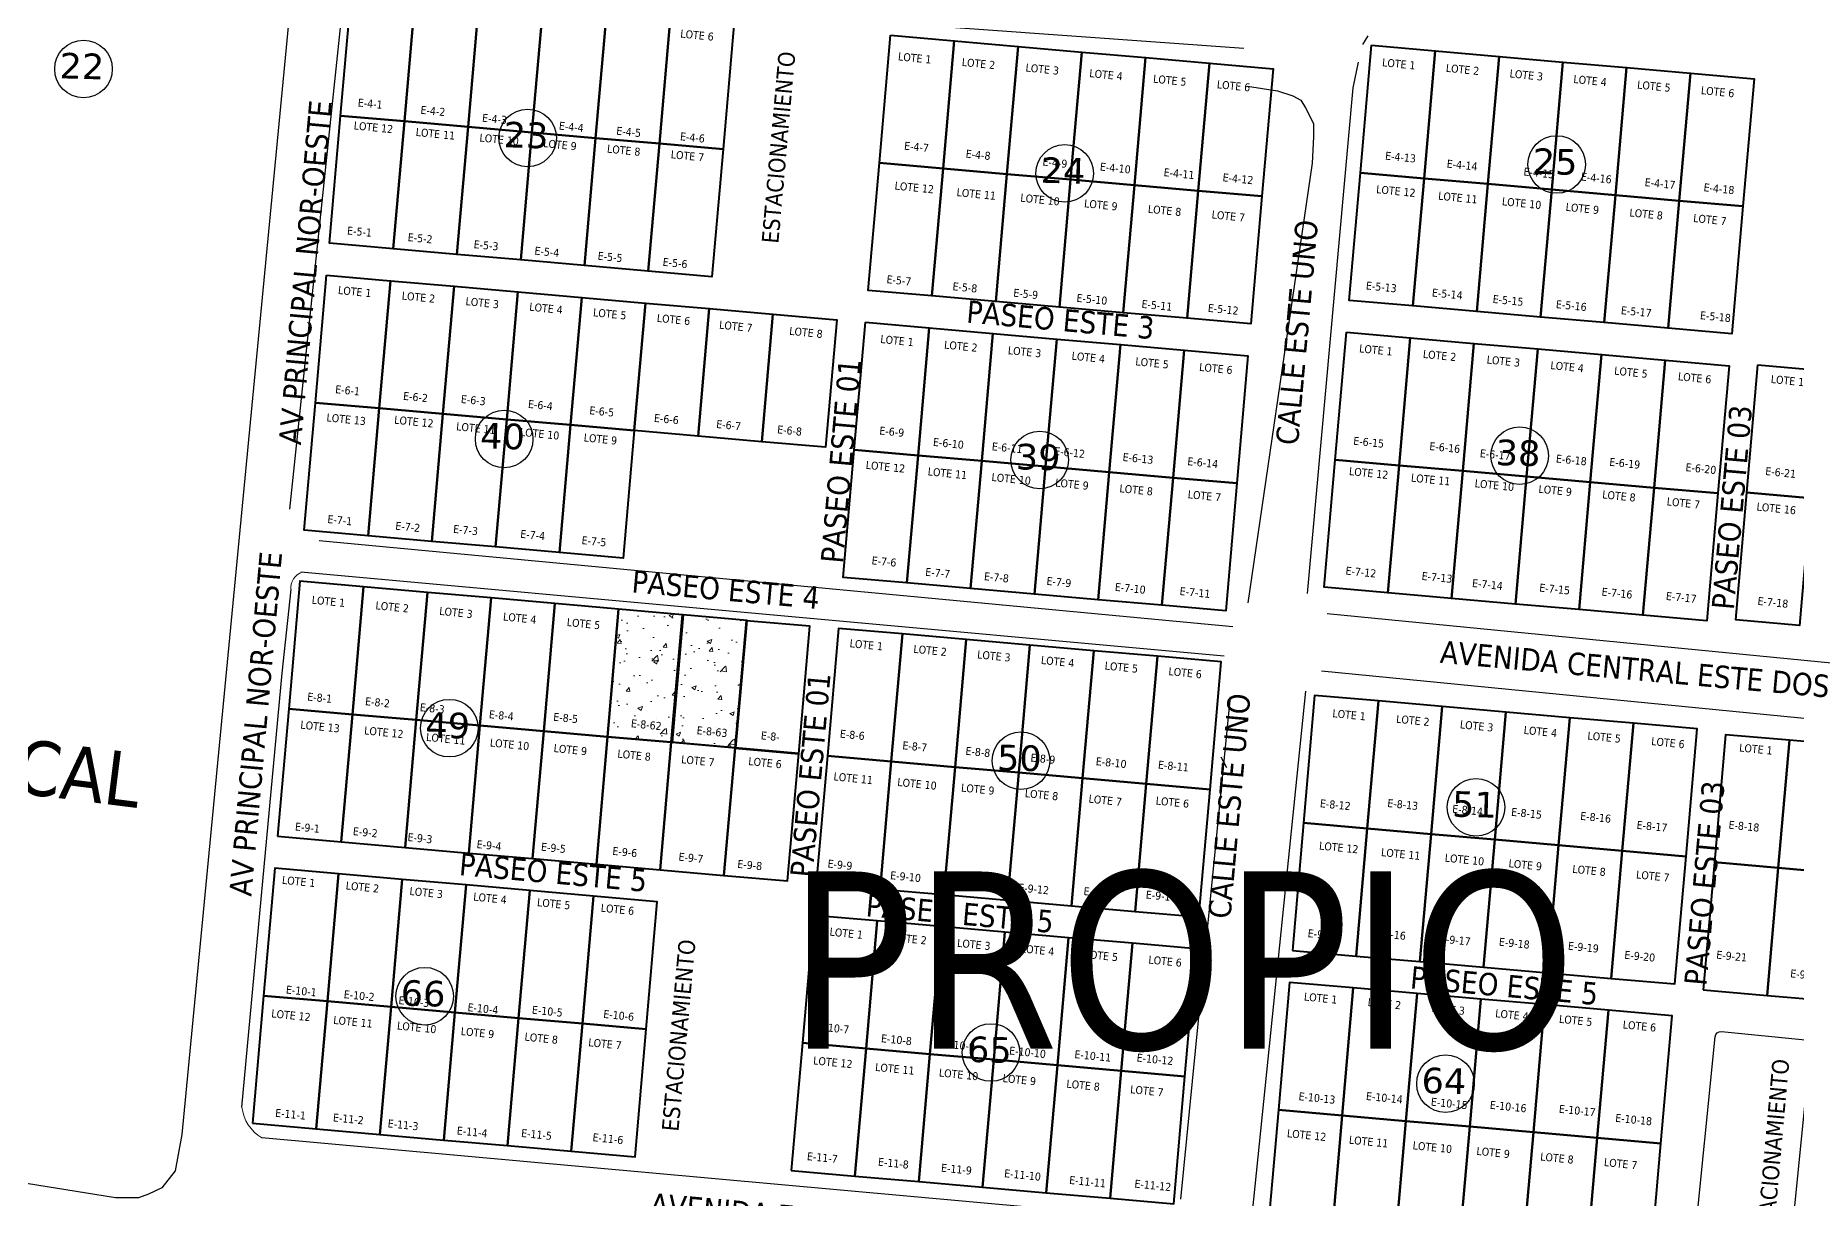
# Model space of a CAD drawing. Header units: metres. Extents: x 2 to 659295185, y -28 to 1124222152.
# Drawn here: x 659811.4 to 660086.6, y 1125590.5 to 1125772.3 of the extents above; entities that cross this region are included whole.
import ezdxf

# ---------------------------------------------------------------- set-up
doc = ezdxf.new("R2010")
doc.units = ezdxf.units.M
doc.header["$MEASUREMENT"] = 0
doc.linetypes.add('HIDDEN', pattern=[0.375, 0.25, -0.125])
for name, color, linetype in [('CALLES', 1, 'CONTINUOUS'), ('CAMBIO DE USO', 100, 'CONTINUOUS'), ('MANZANA', 30, 'CONTINUOUS'), ('Numero de manzana', 6, 'CONTINUOUS'), ('Parcelas', 140, 'CONTINUOUS'), ('TEXTOS', 7, 'CONTINUOUS')]:
    doc.layers.add(name, color=color, linetype=linetype)
doc.styles.add('ROMAN', font='verdana.ttf')
doc.styles.get("Standard").update_dxf_attribs({"font": 'tahoma.ttf'})

msp = doc.modelspace()

# ---------------------------------------------------------------- hatches: boundary and pattern name
at = {"layer": 'CAMBIO DE USO', "lineweight": 0, "transparency": 33554666}
h = msp.add_hatch(dxfattribs=at)
h.set_pattern_fill('AR-CONC', color=256)
h.set_pattern_definition([(50, (0, 0), (7.172601826, -0.62752135), [0.75, -8.25]), (355, (0, 0), (-1.387513336, 7.521921337), [0.6, -6.6]), (100.45144446, (0.598, -0.052), (5.785088467, 6.89439991), [0.63740192, -7.01142112]), (46.1842, (0, 2), (10.672413307, -1.65519281), [1.125, -12.375]), (96.6356355, (0.889, 1.862), (9.34661946, 9.74118601), [0.95610342, -10.5171376]), (351.184164, (0, 2), (9.34661945, 9.741186), [0.9, -9.90000001]), (21, (1, 1.5), (5.96907052, -4.026188907), [0.75, -8.25]), (326, (1, 1.5), (2.43315332, 7.25150045), [0.6, -6.6]), (71.45144474, (1.4974, 1.1645), (8.402223767, 3.225311528), [0.6374019, -7.01142112]), (37.5, (0, 0), (0.121598553, 3.3289385383), [0, -6.52, 0, -6.7, 0, -6.625]), (7.5, (0, 0), (2.630695374, 3.944117119), [0, -3.82, 0, -6.37, 0, -2.525]), (327.5, (-2.23, 0), (5.3382243617, -0.2255487173), [0, -2.5, 0, -7.8, 0, -10.35]), (317.5, (-3.23, 0), (5.831861693, 1.001049823), [0, -3.25, 0, -5.18, 0, -7.35])])
h.paths.add_polyline_path([(659912.4727, 1125681.7699), (659902.5108, 1125682.6415), (659900.7677, 1125662.7176), (659910.7296, 1125661.846)])
h.paths.add_polyline_path([(659922.4286, 1125680.8999), (659912.6122, 1125681.7587), (659910.8691, 1125661.8348), (659920.6855, 1125660.976)])
h.paths.add_polyline_path([(659904.0169, 1125663.8831), (659909.671, 1125663.311), (659909.8684, 1125665.2617), (659904.2143, 1125665.8338)], flags=24)
h.paths.add_polyline_path([(659914.2921, 1125662.798), (659919.9461, 1125662.2259), (659920.1435, 1125664.1766), (659914.4895, 1125664.7487)], flags=24)

# ---------------------------------------------------------------- linework, layer by layer
at = {"layer": 'CAMBIO DE USO', "lineweight": 40}
for points in [[(659900.7677, 1125662.7176), (659910.7296, 1125661.846), (659912.4727, 1125681.7699), (659902.5108, 1125682.6415), (659900.7677, 1125662.7176)], [(659910.8691, 1125661.8348), (659920.831, 1125660.9633), (659922.5741, 1125680.8872), (659912.6122, 1125681.7587), (659910.8691, 1125661.8348)], [(659920.6791, 1125660.9027), (659930.641, 1125660.0312), (659932.3841, 1125679.9551), (659922.4222, 1125680.8266), (659920.6791, 1125660.9027)]]:
    msp.add_lwpolyline(points, dxfattribs=at)
at = {"layer": 'MANZANA', "lineweight": -2}
for p, q in [((659861.7842, 1125780.2279), (660000.1988, 1125770.2712)), ((659851.311, 1125778.0557), (659834.2712, 1125600.5673)), ((659851.1149, 1125698.2786), (659859.204, 1125774.963)), ((660018.7507, 1125770.8424), (660019.6247, 1125772.1822)), ((660017.2499, 1125764.0938), (660018.1075, 1125768.083)), ((660000.7383, 1125764.3439), (660005.4467, 1125763.5841)), ((660005.4467, 1125763.5841), (660007.8627, 1125762.8242)), ((660007.8627, 1125762.8242), (660009.0748, 1125762.1644)), ((660009.0748, 1125762.1644), (660009.8417, 1125760.9546)), ((660010.1266, 1125685.0787), (660017.2499, 1125764.0938)), ((660009.8417, 1125760.9546), (660011.0621, 1125758.5251)), ((660011.0703, 1125756.4255), (660010.8724, 1125752.3264)), ((660011.0621, 1125758.5251), (660011.0703, 1125756.4255)), ((660010.8724, 1125752.3264), (660000.8204, 1125683.6031)), ((659855.7057, 1125693.3381), (659998.457, 1125679.914)), ((659997.0902, 1125675.2759), (659852.8627, 1125688.3914)), ((659849.9383, 1125672.6326), (659851.3384, 1125685.7013)), ((660013.2286, 1125681.9799), (660160.9743, 1125667.522)), ((659843.6513, 1125604.8321), (659849.9383, 1125672.6326)), ((660012.3423, 1125672.9784), (660160.088, 1125658.5205)), ((659998.0441, 1125668.941), (659990.3001, 1125590.4653)), ((660001.275, 1125585.8753), (660009.8614, 1125669.8264)), ((659996.6071, 1125659.5852), (659997.4894, 1125657.9256)), ((659834.2712, 1125600.5673), (659833.1992, 1125594.9184)), ((659987.8643, 1125587.2768), (659846.7532, 1125600.0621)), ((659823.9062, 1125590.6693), (659799.012, 1125594.6585)), ((659833.1992, 1125594.9184), (659831.1295, 1125592.259)), ((659829.0516, 1125591.2492), (659827.5178, 1125590.6893)), ((659831.1295, 1125592.259), (659829.0516, 1125591.2492)), ((659827.5178, 1125590.6893), (659823.9062, 1125590.6693))]:
    msp.add_line(p, q, dxfattribs=at)
at = {"layer": 'MANZANA'}
msp.add_lwpolyline([(660072.754, 1125579.0263), (660075.2761, 1125578.7751, 0.41421356), (660076.2745, 1125579.5925), (660076.3854, 1125580.7064, 0.41421356), (660075.568, 1125581.7048), (660071.3641, 1125582.1235, -0.41421356), (660070.5466, 1125583.1218), (660073.8065, 1125615.8474, -0.41421356), (660074.8048, 1125616.6649), (660087.893, 1125615.3611, -0.41421356), (660088.7105, 1125614.3628), (660085.4506, 1125581.6372, -0.41421356), (660084.4523, 1125580.8198), (660080.2484, 1125581.2385, 0.41421356), (660079.2501, 1125580.4211), (660079.1391, 1125579.3072, 0.41421356), (660079.9566, 1125578.3088), (660084.1605, 1125577.8901, -0.08396567), (660084.454, 1125577.8099)], format="xyb", dxfattribs=at)
at = {"layer": 'MANZANA', "lineweight": 0}
for centre, radius, start, end in [((659853.8378, 1125685.9633), 2.5525, 106.330029, 187.519904), ((659849.9573, 1125605.5393), 6.3456, 186.398616, 239.672835)]:
    msp.add_arc(centre, radius, start, end, dxfattribs=at)
at = {"layer": 'Numero de manzana', "lineweight": -2}
for centre in [(659818.8994, 1125767.0201), (659888.2842, 1125756.2462), (660049.0622, 1125752.1014), (659972.2074, 1125750.7079), (659884.6218, 1125709.2153), (659968.2919, 1125705.9536), (660043.277, 1125706.6087), (659876.0518, 1125664.0474), (659965.3687, 1125658.9532), (660036.4657, 1125651.6913), (659872.2097, 1125622.1737), (659960.6796, 1125613.3806), (660031.6953, 1125608.5093)]:
    msp.add_circle(centre, 4.5001, dxfattribs=at)
at = {"layer": 'Parcelas', "lineweight": 40}
for points in [[(659860.8065, 1125779.6454), (659870.7685, 1125778.7738), (659869.0254, 1125758.8499), (659859.0634, 1125759.7215), (659860.8065, 1125779.6454)], [(659870.7685, 1125778.7738), (659880.7304, 1125777.9023), (659878.9873, 1125757.9784), (659869.0254, 1125758.8499), (659870.7685, 1125778.7738)], [(659880.7304, 1125777.9023), (659890.6924, 1125777.0307), (659888.9493, 1125757.1068), (659878.9873, 1125757.9784), (659880.7304, 1125777.9023)], [(659890.6924, 1125777.0307), (659900.6543, 1125776.1591), (659898.9112, 1125756.2353), (659888.9493, 1125757.1068), (659890.6924, 1125777.0307)], [(659900.6543, 1125776.1591), (659910.6163, 1125775.2876), (659908.8732, 1125755.3637), (659898.9112, 1125756.2353), (659900.6543, 1125776.1591)], [(659910.6163, 1125775.2876), (659920.5782, 1125774.416), (659918.8351, 1125754.4921), (659908.8732, 1125755.3637), (659910.6163, 1125775.2876)], [(659944.985, 1125772.2807), (659954.9469, 1125771.4092), (659953.2038, 1125751.4853), (659943.2419, 1125752.3568), (659944.985, 1125772.2807)], [(659954.9469, 1125771.4092), (659964.9089, 1125770.5376), (659963.1658, 1125750.6137), (659953.2038, 1125751.4853), (659954.9469, 1125771.4092)], [(659964.9089, 1125770.5376), (659974.8708, 1125769.666), (659973.1277, 1125749.7422), (659963.1658, 1125750.6137), (659964.9089, 1125770.5376)], [(660020.1353, 1125770.7251), (660030.0973, 1125769.8535), (660028.3542, 1125749.9296), (660018.3922, 1125750.8012), (660020.1353, 1125770.7251)], [(659974.8708, 1125769.666), (659984.8328, 1125768.7945), (659983.0897, 1125748.8706), (659973.1277, 1125749.7422), (659974.8708, 1125769.666)], [(659984.8328, 1125768.7945), (659994.7947, 1125767.9229), (659993.0516, 1125747.999), (659983.0897, 1125748.8706), (659984.8328, 1125768.7945)], [(659994.7947, 1125767.9229), (660004.7567, 1125767.0514), (660003.0135, 1125747.1275), (659993.0516, 1125747.999), (659994.7947, 1125767.9229)], [(660030.0973, 1125769.8535), (660040.0592, 1125768.9819), (660038.3161, 1125749.058), (660028.3542, 1125749.9296), (660030.0973, 1125769.8535)], [(660040.0592, 1125768.9819), (660050.0212, 1125768.1104), (660048.2781, 1125748.1865), (660038.3161, 1125749.058), (660040.0592, 1125768.9819)], [(660050.0212, 1125768.1104), (660059.9831, 1125767.2388), (660058.24, 1125747.3149), (660048.2781, 1125748.1865), (660050.0212, 1125768.1104)], [(660059.9831, 1125767.2388), (660069.9451, 1125766.3673), (660068.202, 1125746.4434), (660058.24, 1125747.3149), (660059.9831, 1125767.2388)], [(660069.9451, 1125766.3673), (660079.907, 1125765.4957), (660078.1639, 1125745.5718), (660068.202, 1125746.4434), (660069.9451, 1125766.3673)], [(659859.0634, 1125759.7215), (659869.0254, 1125758.8499), (659867.2822, 1125738.926), (659857.3203, 1125739.7976), (659859.0634, 1125759.7215)], [(659869.0254, 1125758.8499), (659878.9873, 1125757.9784), (659877.2442, 1125738.0545), (659867.2822, 1125738.926), (659869.0254, 1125758.8499)], [(659878.9873, 1125757.9784), (659888.9493, 1125757.1068), (659887.2061, 1125737.1829), (659877.2442, 1125738.0545), (659878.9873, 1125757.9784)], [(659888.9493, 1125757.1068), (659898.9112, 1125756.2353), (659897.1681, 1125736.3114), (659887.2061, 1125737.1829), (659888.9493, 1125757.1068)], [(659898.9112, 1125756.2353), (659908.8732, 1125755.3637), (659907.13, 1125735.4398), (659897.1681, 1125736.3114), (659898.9112, 1125756.2353)], [(659908.8732, 1125755.3637), (659918.8351, 1125754.4921), (659917.092, 1125734.5682), (659907.13, 1125735.4398), (659908.8732, 1125755.3637)], [(659943.2419, 1125752.3568), (659953.2038, 1125751.4853), (659951.4607, 1125731.5614), (659941.4988, 1125732.4329), (659943.2419, 1125752.3568)], [(659953.2038, 1125751.4853), (659963.1658, 1125750.6137), (659961.4226, 1125730.6898), (659951.4607, 1125731.5614), (659953.2038, 1125751.4853)], [(660018.3922, 1125750.8012), (660028.3542, 1125749.9296), (660026.6111, 1125730.0057), (660016.6491, 1125730.8773), (660018.3922, 1125750.8012)], [(659963.1658, 1125750.6137), (659973.1277, 1125749.7422), (659971.3846, 1125729.8183), (659961.4226, 1125730.6898), (659963.1658, 1125750.6137)], [(659973.1277, 1125749.7422), (659983.0897, 1125748.8706), (659981.3465, 1125728.9467), (659971.3846, 1125729.8183), (659973.1277, 1125749.7422)], [(659983.0897, 1125748.8706), (659993.0516, 1125747.999), (659991.3085, 1125728.0751), (659981.3465, 1125728.9467), (659983.0897, 1125748.8706)], [(659993.0516, 1125747.999), (660003.0135, 1125747.1275), (660001.2704, 1125727.2036), (659991.3085, 1125728.0751), (659993.0516, 1125747.999)], [(660028.3542, 1125749.9296), (660038.3161, 1125749.058), (660036.573, 1125729.1342), (660026.6111, 1125730.0057), (660028.3542, 1125749.9296)], [(660038.3161, 1125749.058), (660048.2781, 1125748.1865), (660046.535, 1125728.2626), (660036.573, 1125729.1342), (660038.3161, 1125749.058)], [(660048.2781, 1125748.1865), (660058.24, 1125747.3149), (660056.4969, 1125727.391), (660046.535, 1125728.2626), (660048.2781, 1125748.1865)], [(660058.24, 1125747.3149), (660068.202, 1125746.4434), (660066.4588, 1125726.5195), (660056.4969, 1125727.391), (660058.24, 1125747.3149)], [(660068.202, 1125746.4434), (660078.1639, 1125745.5718), (660076.4208, 1125725.6479), (660066.4588, 1125726.5195), (660068.202, 1125746.4434)], [(659856.8845, 1125734.8166), (659866.8465, 1125733.9451), (659865.1034, 1125714.0212), (659855.1414, 1125714.8927), (659856.8845, 1125734.8166)], [(659866.8465, 1125733.9451), (659876.8084, 1125733.0735), (659875.0653, 1125713.1496), (659865.1034, 1125714.0212), (659866.8465, 1125733.9451)], [(659876.8084, 1125733.0735), (659886.7704, 1125732.2019), (659885.0272, 1125712.2781), (659875.0653, 1125713.1496), (659876.8084, 1125733.0735)], [(659886.7704, 1125732.2019), (659896.7323, 1125731.3304), (659894.9892, 1125711.4065), (659885.0272, 1125712.2781), (659886.7704, 1125732.2019)], [(659896.7323, 1125731.3304), (659906.6943, 1125730.4588), (659904.9511, 1125710.5349), (659894.9892, 1125711.4065), (659896.7323, 1125731.3304)], [(659906.6943, 1125730.4588), (659916.6562, 1125729.5873), (659914.9131, 1125709.6634), (659904.9511, 1125710.5349), (659906.6943, 1125730.4588)], [(659916.6562, 1125729.5873), (659926.6182, 1125728.7157), (659924.875, 1125708.7918), (659914.9131, 1125709.6634), (659916.6562, 1125729.5873)], [(659926.618, 1125728.7157), (659936.58, 1125727.8441), (659934.8369, 1125707.9202), (659924.8749, 1125708.7918), (659926.618, 1125728.7157)], [(659941.063, 1125727.452), (659951.0249, 1125726.5804), (659949.2818, 1125706.6565), (659939.3199, 1125707.5281), (659941.063, 1125727.452)], [(659951.0249, 1125726.5804), (659960.9869, 1125725.7088), (659959.2438, 1125705.7849), (659949.2818, 1125706.6565), (659951.0249, 1125726.5804)], [(659960.9869, 1125725.7088), (659970.9488, 1125724.8373), (659969.2057, 1125704.9134), (659959.2438, 1125705.7849), (659960.9869, 1125725.7088)], [(659970.9488, 1125724.8373), (659980.9108, 1125723.9657), (659979.1676, 1125704.0418), (659969.2057, 1125704.9134), (659970.9488, 1125724.8373)], [(659980.9108, 1125723.9657), (659990.8727, 1125723.0942), (659989.1296, 1125703.1703), (659979.1676, 1125704.0418), (659980.9108, 1125723.9657)], [(660016.2133, 1125725.8963), (660026.1753, 1125725.0247), (660024.4322, 1125705.1008), (660014.4702, 1125705.9724), (660016.2133, 1125725.8963)], [(660026.1753, 1125725.0247), (660036.1372, 1125724.1532), (660034.3941, 1125704.2293), (660024.4322, 1125705.1008), (660026.1753, 1125725.0247)], [(660036.1372, 1125724.1532), (660046.0992, 1125723.2816), (660044.3561, 1125703.3577), (660034.3941, 1125704.2293), (660036.1372, 1125724.1532)], [(660046.0992, 1125723.2816), (660056.0611, 1125722.4101), (660054.318, 1125702.4862), (660044.3561, 1125703.3577), (660046.0992, 1125723.2816)], [(659990.8727, 1125723.0942), (660000.8347, 1125722.2226), (659999.0915, 1125702.2987), (659989.1296, 1125703.1703), (659990.8727, 1125723.0942)], [(660056.0611, 1125722.4101), (660066.0231, 1125721.5385), (660064.28, 1125701.6146), (660054.318, 1125702.4862), (660056.0611, 1125722.4101)], [(660066.0231, 1125721.5385), (660075.985, 1125720.667), (660074.2419, 1125700.7431), (660064.28, 1125701.6146), (660066.0231, 1125721.5385)], [(660080.5135, 1125720.797), (660090.4755, 1125719.9254), (660088.7324, 1125700.0015), (660078.7704, 1125700.8731), (660080.5135, 1125720.797)], [(659855.1414, 1125714.8927), (659865.1034, 1125714.0212), (659863.3602, 1125694.0973), (659853.3983, 1125694.9688), (659855.1414, 1125714.8927)], [(659865.1034, 1125714.0212), (659875.0653, 1125713.1496), (659873.3222, 1125693.2257), (659863.3602, 1125694.0973), (659865.1034, 1125714.0212)], [(659875.0653, 1125713.1496), (659885.0272, 1125712.2781), (659883.2841, 1125692.3542), (659873.3222, 1125693.2257), (659875.0653, 1125713.1496)], [(659885.0272, 1125712.2781), (659894.9892, 1125711.4065), (659893.2461, 1125691.4826), (659883.2841, 1125692.3542), (659885.0272, 1125712.2781)], [(659894.9892, 1125711.4065), (659904.9511, 1125710.5349), (659903.208, 1125690.611), (659893.2461, 1125691.4826), (659894.9892, 1125711.4065)], [(659939.3199, 1125707.5281), (659949.2818, 1125706.6565), (659947.5387, 1125686.7326), (659937.5767, 1125687.6042), (659939.3199, 1125707.5281)], [(659949.2818, 1125706.6565), (659959.2438, 1125705.7849), (659957.5006, 1125685.8611), (659947.5387, 1125686.7326), (659949.2818, 1125706.6565)], [(659959.2438, 1125705.7849), (659969.2057, 1125704.9134), (659967.4626, 1125684.9895), (659957.5006, 1125685.8611), (659959.2438, 1125705.7849)], [(659969.2057, 1125704.9134), (659979.1676, 1125704.0418), (659977.4245, 1125684.1179), (659967.4626, 1125684.9895), (659969.2057, 1125704.9134)], [(659979.1676, 1125704.0418), (659989.1296, 1125703.1703), (659987.3865, 1125683.2464), (659977.4245, 1125684.1179), (659979.1676, 1125704.0418)], [(660014.4702, 1125705.9724), (660024.4322, 1125705.1008), (660022.6891, 1125685.177), (660012.7271, 1125686.0485), (660014.4702, 1125705.9724)], [(660024.4322, 1125705.1008), (660034.3941, 1125704.2293), (660032.651, 1125684.3054), (660022.6891, 1125685.177), (660024.4322, 1125705.1008)], [(660034.3941, 1125704.2293), (660044.3561, 1125703.3577), (660042.6129, 1125683.4338), (660032.651, 1125684.3054), (660034.3941, 1125704.2293)], [(659989.1296, 1125703.1703), (659999.0915, 1125702.2987), (659997.3484, 1125682.3748), (659987.3865, 1125683.2464), (659989.1296, 1125703.1703)], [(660044.3561, 1125703.3577), (660054.318, 1125702.4862), (660052.5749, 1125682.5623), (660042.6129, 1125683.4338), (660044.3561, 1125703.3577)], [(660054.318, 1125702.4862), (660064.28, 1125701.6146), (660062.5368, 1125681.6907), (660052.5749, 1125682.5623), (660054.318, 1125702.4862)], [(660064.28, 1125701.6146), (660074.2419, 1125700.7431), (660072.4988, 1125680.8192), (660062.5368, 1125681.6907), (660064.28, 1125701.6146)], [(660078.7704, 1125700.8731), (660088.7324, 1125700.0015), (660086.9893, 1125680.0776), (660077.0273, 1125680.9492), (660078.7704, 1125700.8731)], [(659850.9579, 1125667.0754), (659860.9199, 1125666.2038), (659862.663, 1125686.1277), (659852.701, 1125686.9993), (659850.9579, 1125667.0754)], [(659860.9199, 1125666.2038), (659870.8818, 1125665.3323), (659872.6249, 1125685.2562), (659862.663, 1125686.1277), (659860.9199, 1125666.2038)], [(659870.8818, 1125665.3323), (659880.8438, 1125664.4607), (659882.5869, 1125684.3846), (659872.6249, 1125685.2562), (659870.8818, 1125665.3323)], [(659880.8438, 1125664.4607), (659890.8057, 1125663.5891), (659892.5488, 1125683.513), (659882.5869, 1125684.3846), (659880.8438, 1125664.4607)], [(659890.8057, 1125663.5891), (659900.7677, 1125662.7176), (659902.5108, 1125682.6415), (659892.5488, 1125683.513), (659890.8057, 1125663.5891)], [(659935.1364, 1125659.7107), (659945.0983, 1125658.8392), (659946.8414, 1125678.7631), (659936.8795, 1125679.6346), (659935.1364, 1125659.7107)], [(659945.0983, 1125658.8392), (659955.0603, 1125657.9676), (659956.8034, 1125677.8915), (659946.8414, 1125678.7631), (659945.0983, 1125658.8392)], [(659955.0603, 1125657.9676), (659965.0222, 1125657.096), (659966.7653, 1125677.0199), (659956.8034, 1125677.8915), (659955.0603, 1125657.9676)], [(659965.0222, 1125657.096), (659974.9842, 1125656.2245), (659976.7273, 1125676.1484), (659966.7653, 1125677.0199), (659965.0222, 1125657.096)], [(659974.9842, 1125656.2245), (659984.9461, 1125655.3529), (659986.6892, 1125675.2768), (659976.7273, 1125676.1484), (659974.9842, 1125656.2245)], [(659984.9461, 1125655.3529), (659994.9081, 1125654.4814), (659996.6512, 1125674.4053), (659986.6892, 1125675.2768), (659984.9461, 1125655.3529)], [(660009.5072, 1125649.245), (660019.4692, 1125648.3735), (660021.2123, 1125668.2974), (660011.2503, 1125669.1689), (660009.5072, 1125649.245)], [(660019.4692, 1125648.3735), (660029.4311, 1125647.5019), (660031.1742, 1125667.4258), (660021.2123, 1125668.2974), (660019.4692, 1125648.3735)], [(659849.2148, 1125647.1515), (659859.1768, 1125646.2799), (659860.9199, 1125666.2038), (659850.9579, 1125667.0754), (659849.2148, 1125647.1515)], [(659859.1768, 1125646.2799), (659869.1387, 1125645.4084), (659870.8818, 1125665.3323), (659860.9199, 1125666.2038), (659859.1768, 1125646.2799)], [(660029.4311, 1125647.5019), (660039.3931, 1125646.6303), (660041.1362, 1125666.5542), (660031.1742, 1125667.4258), (660029.4311, 1125647.5019)], [(660039.3931, 1125646.6303), (660049.355, 1125645.7588), (660051.0981, 1125665.6827), (660041.1362, 1125666.5542), (660039.3931, 1125646.6303)], [(660049.355, 1125645.7588), (660059.317, 1125644.8872), (660061.0601, 1125664.8111), (660051.0981, 1125665.6827), (660049.355, 1125645.7588)], [(659869.1387, 1125645.4084), (659879.1007, 1125644.5368), (659880.8438, 1125664.4607), (659870.8818, 1125665.3323), (659869.1387, 1125645.4084)], [(659879.1007, 1125644.5368), (659889.0626, 1125643.6653), (659890.8057, 1125663.5891), (659880.8438, 1125664.4607), (659879.1007, 1125644.5368)], [(659889.0626, 1125643.6653), (659899.0246, 1125642.7937), (659900.7677, 1125662.7176), (659890.8057, 1125663.5891), (659889.0626, 1125643.6653)], [(659899.0246, 1125642.7937), (659908.9865, 1125641.9221), (659910.7296, 1125661.846), (659900.7677, 1125662.7176), (659899.0246, 1125642.7937)], [(660059.317, 1125644.8872), (660069.2789, 1125644.0157), (660071.022, 1125663.9396), (660061.0601, 1125664.8111), (660059.317, 1125644.8872)], [(660073.7161, 1125643.1013), (660083.678, 1125642.2297), (660085.4211, 1125662.1536), (660075.4592, 1125663.0252), (660073.7161, 1125643.1013)], [(659908.9865, 1125641.9221), (659918.9484, 1125641.0506), (659920.6916, 1125660.9745), (659910.7296, 1125661.846), (659908.9865, 1125641.9221)], [(659918.9483, 1125641.0506), (659928.9103, 1125640.1791), (659930.6534, 1125660.103), (659920.6914, 1125660.9745), (659918.9483, 1125641.0506)], [(660083.678, 1125642.2297), (660093.6399, 1125641.3581), (660095.3831, 1125661.282), (660085.4211, 1125662.1536), (660083.678, 1125642.2297)], [(659933.3933, 1125639.7868), (659943.3552, 1125638.9153), (659945.0983, 1125658.8392), (659935.1364, 1125659.7107), (659933.3933, 1125639.7868)], [(659943.3552, 1125638.9153), (659953.3172, 1125638.0437), (659955.0603, 1125657.9676), (659945.0983, 1125658.8392), (659943.3552, 1125638.9153)], [(659953.3172, 1125638.0437), (659963.2791, 1125637.1722), (659965.0222, 1125657.096), (659955.0603, 1125657.9676), (659953.3172, 1125638.0437)], [(659963.2791, 1125637.1722), (659973.2411, 1125636.3006), (659974.9842, 1125656.2245), (659965.0222, 1125657.096), (659963.2791, 1125637.1722)], [(659973.2411, 1125636.3006), (659983.203, 1125635.429), (659984.9461, 1125655.3529), (659974.9842, 1125656.2245), (659973.2411, 1125636.3006)], [(659983.203, 1125635.429), (659993.165, 1125634.5575), (659994.9081, 1125654.4814), (659984.9461, 1125655.3529), (659983.203, 1125635.429)], [(660007.7641, 1125629.3211), (660017.7261, 1125628.4496), (660019.4692, 1125648.3735), (660009.5072, 1125649.245), (660007.7641, 1125629.3211)], [(660017.7261, 1125628.4496), (660027.688, 1125627.578), (660029.4311, 1125647.5019), (660019.4692, 1125648.3735), (660017.7261, 1125628.4496)], [(660027.688, 1125627.578), (660037.6499, 1125626.7065), (660039.3931, 1125646.6303), (660029.4311, 1125647.5019), (660027.688, 1125627.578)], [(660037.6499, 1125626.7065), (660047.6119, 1125625.8349), (660049.355, 1125645.7588), (660039.3931, 1125646.6303), (660037.6499, 1125626.7065)], [(660047.6119, 1125625.8349), (660057.5738, 1125624.9633), (660059.317, 1125644.8872), (660049.355, 1125645.7588), (660047.6119, 1125625.8349)], [(660057.5738, 1125624.9633), (660067.5358, 1125624.0918), (660069.2789, 1125644.0157), (660059.317, 1125644.8872), (660057.5738, 1125624.9633)], [(659847.0359, 1125622.2466), (659856.9979, 1125621.3751), (659858.741, 1125641.299), (659848.779, 1125642.1705), (659847.0359, 1125622.2466)], [(659856.9979, 1125621.3751), (659866.9598, 1125620.5035), (659868.7029, 1125640.4274), (659858.741, 1125641.299), (659856.9979, 1125621.3751)], [(660071.9729, 1125623.1774), (660081.9349, 1125622.3058), (660083.678, 1125642.2297), (660073.7161, 1125643.1013), (660071.9729, 1125623.1774)], [(660081.9349, 1125622.3058), (660091.8968, 1125621.4343), (660093.6399, 1125641.3581), (660083.678, 1125642.2297), (660081.9349, 1125622.3058)], [(659866.9598, 1125620.5035), (659876.9218, 1125619.6319), (659878.6649, 1125639.5558), (659868.7029, 1125640.4274), (659866.9598, 1125620.5035)], [(659876.9218, 1125619.6319), (659886.8837, 1125618.7604), (659888.6268, 1125638.6843), (659878.6649, 1125639.5558), (659876.9218, 1125619.6319)], [(659886.8837, 1125618.7604), (659896.8457, 1125617.8888), (659898.5888, 1125637.8127), (659888.6268, 1125638.6843), (659886.8837, 1125618.7604)], [(659896.8457, 1125617.8888), (659906.8076, 1125617.0173), (659908.5507, 1125636.9412), (659898.5888, 1125637.8127), (659896.8457, 1125617.8888)], [(659931.2144, 1125614.882), (659941.1763, 1125614.0104), (659942.9194, 1125633.9343), (659932.9575, 1125634.8059), (659931.2144, 1125614.882)], [(659941.1763, 1125614.0104), (659951.1383, 1125613.1388), (659952.8814, 1125633.0627), (659942.9194, 1125633.9343), (659941.1763, 1125614.0104)], [(659951.1383, 1125613.1388), (659961.1002, 1125612.2673), (659962.8433, 1125632.1912), (659952.8814, 1125633.0627), (659951.1383, 1125613.1388)], [(659961.1002, 1125612.2673), (659971.0622, 1125611.3957), (659972.8053, 1125631.3196), (659962.8433, 1125632.1912), (659961.1002, 1125612.2673)], [(659971.0622, 1125611.3957), (659981.0241, 1125610.5242), (659982.7672, 1125630.4481), (659972.8053, 1125631.3196), (659971.0622, 1125611.3957)], [(659981.0241, 1125610.5242), (659990.9861, 1125609.6526), (659992.7292, 1125629.5765), (659982.7672, 1125630.4481), (659981.0241, 1125610.5242)], [(660005.5852, 1125604.4163), (660015.5472, 1125603.5447), (660017.2903, 1125623.4686), (660007.3283, 1125624.3402), (660005.5852, 1125604.4163)], [(659845.2928, 1125602.3227), (659855.2548, 1125601.4512), (659856.9979, 1125621.3751), (659847.0359, 1125622.2466), (659845.2928, 1125602.3227)], [(659855.2548, 1125601.4512), (659865.2167, 1125600.5796), (659866.9598, 1125620.5035), (659856.9979, 1125621.3751), (659855.2548, 1125601.4512)], [(660015.5472, 1125603.5447), (660025.5091, 1125602.6731), (660027.2522, 1125622.597), (660017.2903, 1125623.4686), (660015.5472, 1125603.5447)], [(660025.5091, 1125602.6731), (660035.4711, 1125601.8016), (660037.2142, 1125621.7255), (660027.2522, 1125622.597), (660025.5091, 1125602.6731)], [(660035.4711, 1125601.8016), (660045.433, 1125600.93), (660047.1761, 1125620.8539), (660037.2142, 1125621.7255), (660035.4711, 1125601.8016)], [(659865.2167, 1125600.5796), (659875.1786, 1125599.7081), (659876.9218, 1125619.6319), (659866.9598, 1125620.5035), (659865.2167, 1125600.5796)], [(659875.1786, 1125599.7081), (659885.1406, 1125598.8365), (659886.8837, 1125618.7604), (659876.9218, 1125619.6319), (659875.1786, 1125599.7081)], [(659885.1406, 1125598.8365), (659895.1025, 1125597.9649), (659896.8457, 1125617.8888), (659886.8837, 1125618.7604), (659885.1406, 1125598.8365)], [(660045.433, 1125600.93), (660055.3949, 1125600.0585), (660057.1381, 1125619.9824), (660047.1761, 1125620.8539), (660045.433, 1125600.93)], [(660055.3949, 1125600.0585), (660065.3569, 1125599.1869), (660067.1, 1125619.1108), (660057.1381, 1125619.9824), (660055.3949, 1125600.0585)], [(659895.1025, 1125597.9649), (659905.0645, 1125597.0934), (659906.8076, 1125617.0173), (659896.8457, 1125617.8888), (659895.1025, 1125597.9649)], [(659929.4713, 1125594.9581), (659939.4332, 1125594.0865), (659941.1763, 1125614.0104), (659931.2144, 1125614.882), (659929.4713, 1125594.9581)], [(659939.4332, 1125594.0865), (659949.3952, 1125593.2149), (659951.1383, 1125613.1388), (659941.1763, 1125614.0104), (659939.4332, 1125594.0865)], [(659949.3952, 1125593.2149), (659959.3571, 1125592.3434), (659961.1002, 1125612.2673), (659951.1383, 1125613.1388), (659949.3952, 1125593.2149)], [(659959.3571, 1125592.3434), (659969.319, 1125591.4718), (659971.0622, 1125611.3957), (659961.1002, 1125612.2673), (659959.3571, 1125592.3434)], [(659969.319, 1125591.4718), (659979.281, 1125590.6003), (659981.0241, 1125610.5242), (659971.0622, 1125611.3957), (659969.319, 1125591.4718)], [(659979.281, 1125590.6003), (659989.2429, 1125589.7287), (659990.9861, 1125609.6526), (659981.0241, 1125610.5242), (659979.281, 1125590.6003)], [(660003.8421, 1125584.4924), (660013.804, 1125583.6208), (660015.5472, 1125603.5447), (660005.5852, 1125604.4163), (660003.8421, 1125584.4924)], [(660013.804, 1125583.6208), (660023.766, 1125582.7493), (660025.5091, 1125602.6731), (660015.5472, 1125603.5447), (660013.804, 1125583.6208)], [(660023.766, 1125582.7493), (660033.7279, 1125581.8777), (660035.4711, 1125601.8016), (660025.5091, 1125602.6731), (660023.766, 1125582.7493)], [(660033.7279, 1125581.8777), (660043.6899, 1125581.0061), (660045.433, 1125600.93), (660035.4711, 1125601.8016), (660033.7279, 1125581.8777)], [(660043.6899, 1125581.0061), (660053.6518, 1125580.1346), (660055.3949, 1125600.0585), (660045.433, 1125600.93), (660043.6899, 1125581.0061)], [(660053.6518, 1125580.1346), (660063.6138, 1125579.263), (660065.3569, 1125599.1869), (660055.3949, 1125600.0585), (660053.6518, 1125580.1346)]]:
    msp.add_lwpolyline(points, dxfattribs=at)

# ---------------------------------------------------------------- texts
at = {"layer": 'CALLES'}
for p in [(659927.451, 1125739.6807), (659911.8467, 1125600.976), (660082.7365, 1125582.2971)]:
    msp.add_text('ESTACIONAMIENTO', height=2.625, rotation=84.880446, dxfattribs=at).set_placement(p)
at = {"layer": 'CALLES', "color": 0}
for s, height, rotation, p in [('AV PRINCIPAL NOR-OESTE', 3.5, 84.880446, (659852.8681, 1125708.2052)), ('CALLE ESTE UNO', 3.5, 84.880446, (660008.6386, 1125708.1561)), ('PASEO ESTE 3', 3.5, 354.880446, (659956.7397, 1125727.4215)), ('PASEO ESTE 01', 3.5, 84.880446, (659937.5365, 1125689.6916)), ('PASEO ESTE 03', 3.5, 84.880446, (660076.7373, 1125682.4356)), ('AV PRINCIPAL NOR-OESTE', 3.5, 84.880446, (659845.1241, 1125637.6955)), ('PASEO ESTE 4', 3.5, 354.880446, (659904.4452, 1125685.2797)), ('AVENIDA CENTRAL ESTE DOS', 3.5, 354.880446, (660030.7451, 1125674.2673)), ('PASEO ESTE 01', 3.5, 84.880446, (659932.773, 1125640.6219)), ('CALLE ESTE UNO', 3.5, 84.880446, (659998.0809, 1125634.1824)), ('MERCAL', 8.5, 352.810288, (659786.1862, 1125656.755)), ('PASEO ESTE 03', 3.5, 84.880446, (660072.4462, 1125623.7287)), ('PASEO ESTE 5', 3.5, 354.880446, (659877.4847, 1125641.0934)), ('PASEO ESTE 5', 3.5, 354.880446, (659941.0205, 1125634.6767)), ('PASEO ESTE 5', 3.5, 354.880446, (660026.0693, 1125623.4081)), ('AVENIDA ESTE A-A DOS', 3.5, 354.880446, (659907.3236, 1125587.9657))]:
    msp.add_text(s, height=height, rotation=rotation, dxfattribs=at).set_placement(p)
at = {"layer": 'Numero de manzana', "lineweight": -2, "style": 'ROMAN'}
for s, p in [('22', (659815.1108, 1125765.5682)), ('23', (659884.4956, 1125754.7943)), ('25', (660045.2736, 1125750.6495)), ('24', (659968.4188, 1125749.2559)), ('40', (659880.8332, 1125707.7634)), ('39', (659964.5033, 1125704.5017)), ('38', (660039.4884, 1125705.1568)), ('49', (659872.2632, 1125662.5955)), ('50', (659961.5801, 1125657.5013)), ('51', (660032.677, 1125650.2394)), ('66', (659868.4211, 1125620.7217)), ('65', (659956.891, 1125611.9287)), ('64', (660027.9067, 1125607.0573))]:
    msp.add_text(s, height=4, rotation=358.491535, dxfattribs=at).set_placement(p)
at = {"layer": 'Parcelas', "lineweight": -2}
for s, p in [('LOTE 6', (659912.0984, 1125771.9459)), ('LOTE 1', (659946.1136, 1125768.3797)), ('LOTE 2', (659956.0756, 1125767.5082)), ('LOTE 3', (659966.0375, 1125766.6366)), ('LOTE 1', (660021.7406, 1125767.458)), ('LOTE 2', (660031.7026, 1125766.5865)), ('LOTE 4', (659975.9995, 1125765.765)), ('LOTE 5', (659985.9614, 1125764.8935)), ('LOTE 6', (659995.9234, 1125764.0219)), ('LOTE 3', (660041.6645, 1125765.7149)), ('LOTE 4', (660051.6265, 1125764.8433)), ('LOTE 5', (660061.5884, 1125763.9718)), ('E-4-1', (659861.7072, 1125761.1777)), ('LOTE 6', (660071.5504, 1125763.1002)), ('E-4-2', (659871.5048, 1125760.0328)), ('E-4-3', (659881.1305, 1125758.7921)), ('LOTE 12', (659861.0776, 1125757.5962)), ('LOTE 11', (659870.7592, 1125756.5749)), ('LOTE 10', (659880.7212, 1125755.7033)), ('E-4-4', (659893.1298, 1125757.5545)), ('E-4-5', (659902.0956, 1125756.7701)), ('E-4-6', (659912.0575, 1125755.8985)), ('LOTE 9', (659890.6831, 1125754.8318)), ('LOTE 8', (659900.6451, 1125753.9602)), ('LOTE 7', (659910.607, 1125753.0887)), ('E-4-7', (659947.0624, 1125754.4262)), ('E-4-8', (659956.6881, 1125753.1855)), ('E-4-13', (660022.2128, 1125752.8705)), ('E-4-9', (659968.6874, 1125751.9478)), ('E-4-10', (659977.6531, 1125751.1634)), ('E-4-11', (659987.6151, 1125750.2919)), ('E-4-12', (659996.8213, 1125749.4864)), ('E-4-14', (660031.8384, 1125751.6298)), ('E-4-15', (660043.8377, 1125750.3921)), ('E-4-16', (660052.8035, 1125749.6077)), ('LOTE 12', (659945.5799, 1125748.1956)), ('LOTE 11', (659955.2615, 1125747.1743)), ('LOTE 12', (660020.8174, 1125747.6361)), ('E-4-17', (660062.7654, 1125748.7362)), ('E-4-18', (660071.9717, 1125747.9307)), ('LOTE 10', (659965.2234, 1125746.3027)), ('LOTE 9', (659975.1854, 1125745.4311)), ('LOTE 8', (659985.1473, 1125744.5596)), ('LOTE 11', (660030.499, 1125746.6148)), ('LOTE 10', (660040.4609, 1125745.7432)), ('LOTE 9', (660050.4229, 1125744.8716)), ('LOTE 8', (660060.3848, 1125744.0001)), ('LOTE 7', (659995.1092, 1125743.688)), ('LOTE 7', (660070.3468, 1125743.1285)), ('E-5-1', (659860.0362, 1125741.1829)), ('E-5-2', (659869.5099, 1125740.1439)), ('E-5-3', (659879.8128, 1125739.0437)), ('E-5-4', (659889.3138, 1125738.0351)), ('E-5-5', (659899.1878, 1125737.2304)), ('E-5-6', (659909.3453, 1125736.2826)), ('E-5-7', (659944.3202, 1125733.5704)), ('LOTE 1', (659858.6177, 1125731.8847)), ('LOTE 2', (659868.5796, 1125731.0131)), ('E-5-8', (659954.6231, 1125732.4703)), ('E-5-9', (659964.1241, 1125731.4616)), ('E-5-10', (659973.9981, 1125730.6569)), ('E-5-13', (660019.2141, 1125732.5919)), ('E-5-14', (660029.517, 1125731.4918)), ('E-5-15', (660039.018, 1125730.4831)), ('LOTE 3', (659878.5416, 1125730.1415)), ('LOTE 4', (659888.5035, 1125729.27)), ('LOTE 5', (659898.4655, 1125728.3984)), ('LOTE 6', (659908.4274, 1125727.5269)), ('E-5-11', (659984.1556, 1125729.7091)), ('E-5-12', (659994.514, 1125729.0894)), ('E-5-16', (660048.892, 1125729.6784)), ('E-5-17', (660059.0495, 1125728.7306)), ('E-5-18', (660071.4144, 1125727.9521)), ('LOTE 7', (659918.16, 1125726.4616)), ('LOTE 8', (659929.1182, 1125725.5029)), ('LOTE 1', (659943.3478, 1125724.2273)), ('LOTE 2', (659953.3098, 1125723.3558)), ('LOTE 3', (659963.2717, 1125722.4842)), ('LOTE 1', (660018.1542, 1125722.767)), ('LOTE 4', (659973.2337, 1125721.6127)), ('LOTE 5', (659983.1956, 1125720.7411)), ('LOTE 6', (659993.1575, 1125719.8696)), ('LOTE 2', (660028.1162, 1125721.8954)), ('LOTE 3', (660038.0781, 1125721.0239)), ('LOTE 4', (660048.0401, 1125720.1523)), ('LOTE 5', (660058.002, 1125719.2808)), ('LOTE 6', (660067.964, 1125718.4092)), ('LOTE 1', (660082.4682, 1125717.9801)), ('E-6-1', (659858.1762, 1125716.3885)), ('E-6-2', (659868.7872, 1125715.3467)), ('E-6-3', (659877.8158, 1125714.854)), ('E-6-4', (659888.3073, 1125714.0847)), ('LOTE 13', (659856.8179, 1125711.9849)), ('LOTE 12', (659867.4, 1125711.6161)), ('E-6-5', (659897.8874, 1125713.098)), ('E-6-6', (659907.9878, 1125711.9037)), ('E-6-7', (659917.7071, 1125710.9481)), ('LOTE 11', (659877.0816, 1125710.5948)), ('LOTE 10', (659887.0435, 1125709.7232)), ('LOTE 9', (659897.0055, 1125708.8516)), ('E-6-8', (659927.2264, 1125710.1153)), ('E-6-9', (659943.1986, 1125709.936)), ('E-6-15', (660017.2376, 1125708.3329)), ('E-6-10', (659951.5809, 1125708.1509)), ('E-6-11', (659960.7612, 1125707.4646)), ('E-6-12', (659970.5217, 1125706.7275)), ('E-6-13', (659981.2008, 1125705.7932)), ('E-6-16', (660029.1296, 1125707.5022)), ('E-6-17', (660037.0091, 1125706.3933)), ('E-6-18', (660048.901, 1125705.5627)), ('LOTE 12', (659941.0695, 1125704.5685)), ('LOTE 11', (659950.7511, 1125703.5472)), ('E-6-14', (659991.3197, 1125705.1416)), ('LOTE 12', (660016.5672, 1125703.5903)), ('E-6-19', (660057.2519, 1125705.0418)), ('E-6-20', (660069.1438, 1125704.2111)), ('E-6-21', (660081.6065, 1125703.5998)), ('LOTE 10', (659960.7131, 1125702.6756)), ('LOTE 9', (659970.675, 1125701.8041)), ('LOTE 8', (659980.7066, 1125700.9111)), ('LOTE 7', (659991.3758, 1125699.9777)), ('LOTE 11', (660026.2488, 1125702.569)), ('LOTE 10', (660036.2108, 1125701.6974)), ('LOTE 9', (660046.1727, 1125700.8258)), ('LOTE 8', (660056.1347, 1125699.9543)), ('LOTE 7', (660066.2065, 1125698.8604)), ('LOTE 16', (660080.2474, 1125698.0549)), ('E-7-1', (659856.9644, 1125696.1017)), ('E-7-2', (659867.5754, 1125695.0599)), ('E-7-3', (659876.604, 1125694.5672)), ('E-7-4', (659887.0955, 1125693.7979)), ('E-7-5', (659896.6756, 1125692.8112)), ('E-7-6', (659941.9868, 1125689.6492)), ('E-7-7', (659950.3691, 1125687.8641)), ('E-7-8', (659959.5493, 1125687.1778)), ('E-7-9', (659969.3099, 1125686.4407)), ('E-7-12', (660016.0258, 1125688.0461)), ('E-7-13', (660027.9177, 1125687.2154)), ('LOTE 1', (659854.5145, 1125683.4992)), ('E-7-10', (659979.989, 1125685.5064)), ('E-7-11', (659990.1079, 1125684.8548)), ('E-7-14', (660035.7972, 1125686.1065)), ('E-7-15', (660046.2998, 1125685.3974)), ('E-7-16', (660056.04, 1125684.755)), ('E-7-17', (660066.0779, 1125684.0865)), ('LOTE 2', (659864.4764, 1125682.6276)), ('LOTE 3', (659874.4384, 1125681.756)), ('LOTE 4', (659884.4003, 1125680.8845)), ('E-7-18', (660080.3947, 1125683.313)), ('LOTE 5', (659894.3623, 1125680.0129)), ('LOTE 1', (659938.5532, 1125676.703)), ('LOTE 2', (659948.5152, 1125675.8315)), ('LOTE 3', (659958.4771, 1125674.9599)), ('LOTE 4', (659968.4391, 1125674.0883)), ('LOTE 5', (659978.401, 1125673.2168)), ('LOTE 6', (659988.363, 1125672.3452)), ('E-8-1', (659853.8177, 1125668.373)), ('E-8-2', (659862.8516, 1125667.6484)), ('E-8-3', (659871.4002, 1125666.7192)), ('E-8-4', (659882.1945, 1125665.6148)), ('E-8-5', (659892.2496, 1125665.2152)), ('E-8-62', (659904.3778, 1125664.2037)), ('LOTE 1', (660013.9754, 1125665.7741)), ('LOTE 2', (660023.9373, 1125664.9025)), ('LOTE 13', (659852.7393, 1125663.9819)), ('LOTE 12', (659862.7015, 1125663.0908)), ('LOTE 11', (659872.3831, 1125662.0694)), ('E-8-63', (659914.653, 1125663.1186)), ('E-8-', (659924.6797, 1125662.3125)), ('E-8-6', (659937.0241, 1125662.578)), ('LOTE 3', (660033.8993, 1125664.031)), ('LOTE 4', (660043.8612, 1125663.1594)), ('LOTE 5', (660053.8231, 1125662.2879)), ('LOTE 6', (660063.7851, 1125661.4163)), ('LOTE 10', (659882.3451, 1125661.1979)), ('LOTE 9', (659892.307, 1125660.3263)), ('LOTE 8', (659902.2689, 1125659.4548)), ('E-8-7', (659946.7953, 1125660.7631)), ('E-8-8', (659956.6498, 1125659.9009)), ('E-8-9', (659966.8083, 1125658.8522)), ('LOTE 1', (660077.5252, 1125660.422)), ('LOTE 7', (659912.2309, 1125658.5832)), ('LOTE 6', (659922.7209, 1125658.2934)), ('E-8-10', (659977.0085, 1125658.2798)), ('E-8-11', (659986.732, 1125657.7491)), ('LOTE 11', (659936.0365, 1125655.9019)), ('LOTE 10', (659945.9985, 1125655.0303)), ('LOTE 9', (659955.9604, 1125654.1588)), ('LOTE 8', (659965.9224, 1125653.2872)), ('LOTE 7', (659975.8843, 1125652.4157)), ('LOTE 6', (659986.3743, 1125652.1259)), ('E-8-12', (660012.0272, 1125651.7052)), ('E-8-13', (660022.5599, 1125651.7401)), ('E-8-14', (660032.6928, 1125650.8536)), ('E-9-1', (659851.9033, 1125648.0802)), ('E-8-15', (660041.9036, 1125650.3665)), ('E-8-16', (660052.6975, 1125649.741)), ('E-8-17', (660061.5085, 1125648.3325)), ('E-8-18', (660075.8687, 1125648.3513)), ('E-9-2', (659860.9373, 1125647.3555)), ('E-9-3', (659869.4859, 1125646.4264)), ('E-9-4', (659880.2802, 1125645.322)), ('E-9-5', (659890.3353, 1125644.9224)), ('LOTE 12', (660011.8932, 1125645.0953)), ('E-9-6', (659901.4892, 1125644.2665)), ('E-9-7', (659911.8206, 1125643.3626)), ('E-9-8', (659921.0116, 1125642.2385)), ('E-9-9', (659935.1097, 1125642.2852)), ('LOTE 11', (660021.5747, 1125644.074)), ('LOTE 10', (660031.5367, 1125643.2024)), ('LOTE 9', (660041.4986, 1125642.3309)), ('LOTE 1', (659849.8635, 1125639.7412)), ('E-9-10', (659944.881, 1125640.4702)), ('E-9-11', (659954.7355, 1125639.6081)), ('LOTE 8', (660051.4606, 1125641.4593)), ('LOTE 7', (660061.4225, 1125640.5878)), ('LOTE 2', (659859.8254, 1125638.8696)), ('LOTE 3', (659869.7874, 1125637.9981)), ('LOTE 4', (659879.7493, 1125637.1265)), ('E-9-12', (659964.894, 1125638.5593)), ('E-9-13', (659975.0942, 1125637.9869)), ('E-9-14', (659984.8176, 1125637.4563)), ('LOTE 5', (659889.7113, 1125636.255)), ('LOTE 6', (659899.6732, 1125635.3834)), ('LOTE 1', (659935.4196, 1125631.6438)), ('E-9-15', (660010.1129, 1125631.4124)), ('E-9-16', (660020.6455, 1125631.4472)), ('LOTE 2', (659945.3816, 1125630.7722)), ('LOTE 3', (659955.3435, 1125629.9007)), ('LOTE 4', (659965.3055, 1125629.0291)), ('E-9-17', (660030.7785, 1125630.5607)), ('E-9-18', (660039.9892, 1125630.0737)), ('E-9-19', (660050.7831, 1125629.4481)), ('LOTE 5', (659975.2674, 1125628.1575)), ('LOTE 6', (659985.2294, 1125627.286)), ('E-9-20', (660059.5942, 1125628.0397)), ('E-9-21', (660073.9544, 1125628.0585)), ('E-9-22', (660085.5046, 1125625.1352)), ('E-10-1', (659850.4822, 1125622.6065)), ('E-10-2', (659859.5161, 1125621.8819)), ('E-10-3', (659868.0647, 1125620.9527)), ('LOTE 1', (660009.5316, 1125621.5146)), ('LOTE 2', (660019.4936, 1125620.643)), ('LOTE 12', (659848.1952, 1125618.8811)), ('LOTE 11', (659857.8768, 1125617.8597)), ('E-10-4', (659878.859, 1125619.8483)), ('E-10-5', (659888.9141, 1125619.4487)), ('E-10-6', (659900.0681, 1125618.7928)), ('LOTE 3', (660029.4555, 1125619.7715)), ('LOTE 4', (660039.4175, 1125618.8999)), ('LOTE 5', (660049.3794, 1125618.0284)), ('LOTE 10', (659867.8388, 1125616.9882)), ('LOTE 9', (659877.8007, 1125616.1166)), ('LOTE 8', (659887.7627, 1125615.2451)), ('E-10-7', (659933.6886, 1125616.8115)), ('E-10-8', (659943.4598, 1125614.9965)), ('LOTE 6', (660059.3414, 1125617.1568)), ('LOTE 7', (659897.7246, 1125614.3735)), ('E-10-9', (659953.3143, 1125614.1344)), ('E-10-10', (659963.4728, 1125613.0856)), ('E-10-11', (659973.6731, 1125612.5132)), ('E-10-12', (659983.3965, 1125611.9826)), ('LOTE 12', (659932.853, 1125611.5395)), ('LOTE 11', (659942.5346, 1125610.5181)), ('LOTE 10', (659952.4965, 1125609.6466)), ('LOTE 9', (659962.4584, 1125608.775)), ('LOTE 8', (659972.4204, 1125607.9035)), ('LOTE 7', (659982.3823, 1125607.0319)), ('E-10-13', (660008.6917, 1125605.9387)), ('E-10-14', (660019.2244, 1125605.9736)), ('E-10-15', (660029.3573, 1125605.087)), ('E-10-16', (660038.5681, 1125604.6)), ('E-10-17', (660049.362, 1125603.9744)), ('E-11-1', (659848.7976, 1125603.3521)), ('E-11-2', (659857.8316, 1125602.6275)), ('E-11-3', (659866.3802, 1125601.6983)), ('E-10-18', (660058.173, 1125602.566)), ('E-11-4', (659877.1745, 1125600.594)), ('E-11-5', (659887.2296, 1125600.1943)), ('E-11-6', (659898.3835, 1125599.5385)), ('LOTE 12', (660006.8742, 1125600.1635)), ('LOTE 11', (660016.5558, 1125599.1422)), ('LOTE 10', (660026.5177, 1125598.2706)), ('E-11-7', (659931.8843, 1125596.5791)), ('E-11-8', (659942.9874, 1125595.7062)), ('LOTE 9', (660036.4797, 1125597.3991)), ('LOTE 8', (660046.4416, 1125596.5275)), ('LOTE 7', (660056.4036, 1125595.656)), ('E-11-9', (659952.8359, 1125594.7745)), ('E-11-10', (659962.6904, 1125593.9123)), ('E-11-11', (659972.8489, 1125592.8636)), ('E-11-12', (659983.0491, 1125592.2912))]:
    msp.add_text(s, height=1.25, rotation=354.222581, dxfattribs=at).set_placement(p)
at = {"layer": 'TEXTOS', "linetype": 'HIDDEN', "lineweight": 40, "insert": (659928.8907, 1125641.6612), "char_height": 27.69936, "width": 871.314617, "attachment_point": 1}
msp.add_mtext('PROPIO', dxfattribs=at)

doc.saveas('drawing.dxf')
